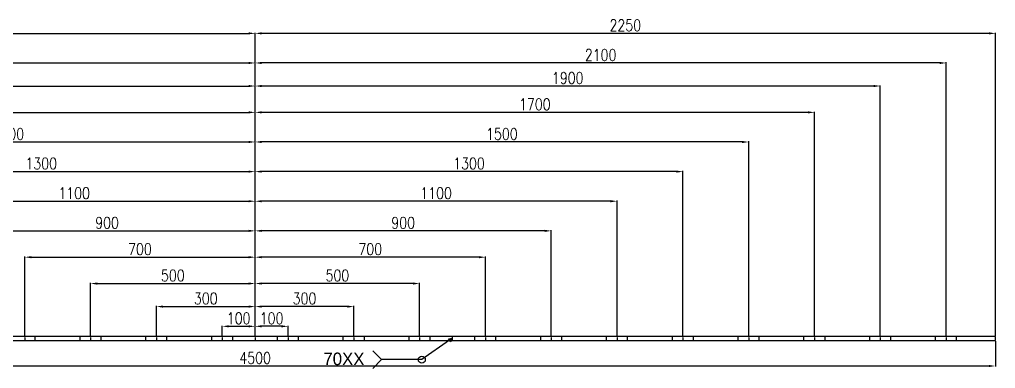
# Model space of a CAD drawing. Header units: millimetres. Extents: x 1541 to 289025, y -12015 to 47026.
# Drawn here: x 109793 to 112759, y 4422 to 5482 of the extents above; entities that cross this region are included whole.
import ezdxf

# ---------------------------------------------------------------- set-up
doc = ezdxf.new("R2010")
doc.units = ezdxf.units.MM
doc.header["$LTSCALE"] = 0.1
doc.linetypes.add('DASHDOT', pattern=[25.4, 12.7, -6.35, 0, -6.35])
doc.layers.get('0').update_dxf_attribs({"color": 255})
for name, color, linetype in [('COTAS', 8, 'Continuous'), ('EJE PERNO', 1, 'DASHDOT'), ('PERNOS', 3, 'Continuous'), ('PLATINA', 5, 'Continuous'), ('TITULO', 3, 'Continuous')]:
    doc.layers.add(name, color=color, linetype=linetype)
doc.styles.add('CNI_COTAS', font='romans.shx', dxfattribs={"width": 0.8})
doc.styles.add('ROMANS', font='DINGRAFO.SHX')
doc.dimstyles.new('1.2', dxfattribs={"dimscale": 0, "dimtxt": 35, "dimasz": 20, "dimexe": 2, "dimexo": 2, "dimgap": 7, "dimtad": 1, "dimdec": 0, "dimzin": 4, "dimdsep": 46, "dimtxsty": 'CNI_COTAS', "dimcen": 0, "dimclrd": 256, "dimclrt": 3, "dimadec": 0, "dimazin": 0, "dimtfac": 1, "dimtdec": 0, "dimtmove": 2, "dimatfit": 0, "dimfxl": 0.05, "dimtolj": 1, "dimtzin": 0, "dimarcsym": 1})

# ---------------------------------------------------------------- blocks, each defined once
blk = doc.blocks.new('*D3069')
at = {"layer": 'COTAS', "color": 0, "lineweight": -2, "transparency": 16777216}
for p, q in [((108258.8, 4504.7), (108258.8, 4427.7)), ((112758.8, 4504.7), (112758.8, 4427.7))]:
    blk.add_line(p, q, dxfattribs=at)
at = {"layer": 'COTAS', "lineweight": -2, "transparency": 16777216}
blk.add_line((108278.8, 4429.7), (112738.8, 4429.7), dxfattribs=at)
at = {"layer": 'COTAS', "transparency": 16777216}
for points in [[(108278.8, 4433), (108278.8, 4426.4), (108258.8, 4429.7)], [(112738.8, 4433), (112738.8, 4426.4), (112758.8, 4429.7)]]:
    blk.add_solid(points, dxfattribs=at)
at = {"layer": 'Defpoints', "color": 0, "transparency": 16777216}
for p in [(108258.8, 4506.7), (112758.8, 4506.7), (112758.8, 4429.7)]:
    blk.add_point(p, dxfattribs=at)
at = {"layer": 'COTAS', "color": 3, "transparency": 16777216, "insert": (110508.8, 4454.2), "char_height": 35, "attachment_point": 5, "style": 'CNI_COTAS'}
blk.add_mtext('\\A1;4500', dxfattribs=at)
blk = doc.blocks.new('*D3044')
at = {"layer": 'COTAS', "color": 0, "lineweight": -2, "transparency": 16777216}
for p, q in [((110508.8, 4521.7), (110508.8, 4552.2)), ((110608.8, 4521.7), (110608.8, 4552.2))]:
    blk.add_line(p, q, dxfattribs=at)
at = {"layer": 'COTAS', "lineweight": -2, "transparency": 16777216}
blk.add_line((110588.8, 4550.2), (110528.8, 4550.2), dxfattribs=at)
at = {"layer": 'COTAS', "transparency": 16777216}
for points in [[(110528.8, 4553.5), (110528.8, 4546.9), (110508.8, 4550.2)], [(110588.8, 4553.5), (110588.8, 4546.9), (110608.8, 4550.2)]]:
    blk.add_solid(points, dxfattribs=at)
at = {"layer": 'Defpoints', "color": 0, "transparency": 16777216}
for p in [(110508.8, 4550.2), (110508.8, 4519.7), (110608.8, 4519.7)]:
    blk.add_point(p, dxfattribs=at)
at = {"layer": 'COTAS', "color": 3, "transparency": 16777216, "insert": (110558.8, 4574.7), "char_height": 35, "attachment_point": 5, "style": 'CNI_COTAS'}
blk.add_mtext('\\A1;100', dxfattribs=at)
blk = doc.blocks.new('*D3045')
at = {"layer": 'COTAS', "color": 0, "lineweight": -2, "transparency": 16777216}
for p, q in [((110508.8, 4521.7), (110508.8, 4612.2)), ((110808.8, 4521.7), (110808.8, 4612.2))]:
    blk.add_line(p, q, dxfattribs=at)
at = {"layer": 'COTAS', "lineweight": -2, "transparency": 16777216}
blk.add_line((110788.8, 4610.2), (110528.8, 4610.2), dxfattribs=at)
at = {"layer": 'COTAS', "transparency": 16777216}
for points in [[(110528.8, 4613.5), (110528.8, 4606.9), (110508.8, 4610.2)], [(110788.8, 4613.5), (110788.8, 4606.9), (110808.8, 4610.2)]]:
    blk.add_solid(points, dxfattribs=at)
at = {"layer": 'Defpoints', "color": 0, "transparency": 16777216}
for p in [(110508.8, 4610.2), (110508.8, 4519.7), (110808.8, 4519.7)]:
    blk.add_point(p, dxfattribs=at)
at = {"layer": 'COTAS', "color": 3, "transparency": 16777216, "insert": (110658.8, 4634.7), "char_height": 35, "attachment_point": 5, "style": 'CNI_COTAS'}
blk.add_mtext('\\A1;300', dxfattribs=at)
blk = doc.blocks.new('*D3046')
at = {"layer": 'COTAS', "color": 0, "lineweight": -2, "transparency": 16777216}
for p, q in [((110508.8, 4521.7), (110508.8, 4682.2)), ((111008.8, 4521.7), (111008.8, 4682.2))]:
    blk.add_line(p, q, dxfattribs=at)
at = {"layer": 'COTAS', "lineweight": -2, "transparency": 16777216}
blk.add_line((110988.8, 4680.2), (110528.8, 4680.2), dxfattribs=at)
at = {"layer": 'COTAS', "transparency": 16777216}
for points in [[(110528.8, 4683.5), (110528.8, 4676.9), (110508.8, 4680.2)], [(110988.8, 4683.5), (110988.8, 4676.9), (111008.8, 4680.2)]]:
    blk.add_solid(points, dxfattribs=at)
at = {"layer": 'Defpoints', "color": 0, "transparency": 16777216}
for p in [(110508.8, 4680.2), (110508.8, 4519.7), (111008.8, 4519.7)]:
    blk.add_point(p, dxfattribs=at)
at = {"layer": 'COTAS', "color": 3, "transparency": 16777216, "insert": (110758.8, 4704.7), "char_height": 35, "attachment_point": 5, "style": 'CNI_COTAS'}
blk.add_mtext('\\A1;500', dxfattribs=at)
blk = doc.blocks.new('*D3047')
at = {"layer": 'COTAS', "color": 0, "lineweight": -2, "transparency": 16777216}
for p, q in [((110508.8, 4521.7), (110508.8, 4762.2)), ((111208.8, 4521.7), (111208.8, 4762.2))]:
    blk.add_line(p, q, dxfattribs=at)
at = {"layer": 'COTAS', "lineweight": -2, "transparency": 16777216}
blk.add_line((111188.8, 4760.2), (110528.8, 4760.2), dxfattribs=at)
at = {"layer": 'COTAS', "transparency": 16777216}
for points in [[(110528.8, 4763.5), (110528.8, 4756.9), (110508.8, 4760.2)], [(111188.8, 4763.5), (111188.8, 4756.9), (111208.8, 4760.2)]]:
    blk.add_solid(points, dxfattribs=at)
at = {"layer": 'Defpoints', "color": 0, "transparency": 16777216}
for p in [(110508.8, 4760.2), (110508.8, 4519.7), (111208.8, 4519.7)]:
    blk.add_point(p, dxfattribs=at)
at = {"layer": 'COTAS', "color": 3, "transparency": 16777216, "insert": (110858.8, 4784.7), "char_height": 35, "attachment_point": 5, "style": 'CNI_COTAS'}
blk.add_mtext('\\A1;700', dxfattribs=at)
blk = doc.blocks.new('*D3048')
at = {"layer": 'COTAS', "color": 0, "lineweight": -2, "transparency": 16777216}
for p, q in [((110508.8, 4521.7), (110508.8, 4842.2)), ((111408.8, 4521.7), (111408.8, 4842.2))]:
    blk.add_line(p, q, dxfattribs=at)
at = {"layer": 'COTAS', "lineweight": -2, "transparency": 16777216}
blk.add_line((111388.8, 4840.2), (110528.8, 4840.2), dxfattribs=at)
at = {"layer": 'COTAS', "transparency": 16777216}
for points in [[(110528.8, 4843.5), (110528.8, 4836.9), (110508.8, 4840.2)], [(111388.8, 4843.5), (111388.8, 4836.9), (111408.8, 4840.2)]]:
    blk.add_solid(points, dxfattribs=at)
at = {"layer": 'Defpoints', "color": 0, "transparency": 16777216}
for p in [(110508.8, 4840.2), (110508.8, 4519.7), (111408.8, 4519.7)]:
    blk.add_point(p, dxfattribs=at)
at = {"layer": 'COTAS', "color": 3, "transparency": 16777216, "insert": (110958.8, 4864.7), "char_height": 35, "attachment_point": 5, "style": 'CNI_COTAS'}
blk.add_mtext('\\A1;900', dxfattribs=at)
blk = doc.blocks.new('*D3049')
at = {"layer": 'COTAS', "color": 0, "lineweight": -2, "transparency": 16777216}
for p, q in [((110508.8, 4521.7), (110508.8, 4932.2)), ((111608.8, 4521.7), (111608.8, 4932.2))]:
    blk.add_line(p, q, dxfattribs=at)
at = {"layer": 'COTAS', "lineweight": -2, "transparency": 16777216}
blk.add_line((111588.8, 4930.2), (110528.8, 4930.2), dxfattribs=at)
at = {"layer": 'COTAS', "transparency": 16777216}
for points in [[(110528.8, 4933.5), (110528.8, 4926.9), (110508.8, 4930.2)], [(111588.8, 4933.5), (111588.8, 4926.9), (111608.8, 4930.2)]]:
    blk.add_solid(points, dxfattribs=at)
at = {"layer": 'Defpoints', "color": 0, "transparency": 16777216}
for p in [(110508.8, 4930.2), (110508.8, 4519.7), (111608.8, 4519.7)]:
    blk.add_point(p, dxfattribs=at)
at = {"layer": 'COTAS', "color": 3, "transparency": 16777216, "insert": (111058.8, 4954.7), "char_height": 35, "attachment_point": 5, "style": 'CNI_COTAS'}
blk.add_mtext('\\A1;1100', dxfattribs=at)
blk = doc.blocks.new('*D3050')
at = {"layer": 'COTAS', "color": 0, "lineweight": -2, "transparency": 16777216}
for p, q in [((110508.8, 4521.7), (110508.8, 5022.2)), ((111808.8, 4521.7), (111808.8, 5022.2))]:
    blk.add_line(p, q, dxfattribs=at)
at = {"layer": 'COTAS', "lineweight": -2, "transparency": 16777216}
blk.add_line((111788.8, 5020.2), (110528.8, 5020.2), dxfattribs=at)
at = {"layer": 'COTAS', "transparency": 16777216}
for points in [[(110528.8, 5023.5), (110528.8, 5016.9), (110508.8, 5020.2)], [(111788.8, 5023.5), (111788.8, 5016.9), (111808.8, 5020.2)]]:
    blk.add_solid(points, dxfattribs=at)
at = {"layer": 'Defpoints', "color": 0, "transparency": 16777216}
for p in [(110508.8, 5020.2), (110508.8, 4519.7), (111808.8, 4519.7)]:
    blk.add_point(p, dxfattribs=at)
at = {"layer": 'COTAS', "color": 3, "transparency": 16777216, "insert": (111158.8, 5044.7), "char_height": 35, "attachment_point": 5, "style": 'CNI_COTAS'}
blk.add_mtext('\\A1;1300', dxfattribs=at)
blk = doc.blocks.new('*D3051')
at = {"layer": 'COTAS', "color": 0, "lineweight": -2, "transparency": 16777216}
for p, q in [((110508.8, 4521.7), (110508.8, 5112.2)), ((112008.8, 4521.7), (112008.8, 5112.2))]:
    blk.add_line(p, q, dxfattribs=at)
at = {"layer": 'COTAS', "lineweight": -2, "transparency": 16777216}
blk.add_line((111988.8, 5110.2), (110528.8, 5110.2), dxfattribs=at)
at = {"layer": 'COTAS', "transparency": 16777216}
for points in [[(110528.8, 5113.5), (110528.8, 5106.9), (110508.8, 5110.2)], [(111988.8, 5113.5), (111988.8, 5106.9), (112008.8, 5110.2)]]:
    blk.add_solid(points, dxfattribs=at)
at = {"layer": 'Defpoints', "color": 0, "transparency": 16777216}
for p in [(110508.8, 5110.2), (110508.8, 4519.7), (112008.8, 4519.7)]:
    blk.add_point(p, dxfattribs=at)
at = {"layer": 'COTAS', "color": 3, "transparency": 16777216, "insert": (111258.8, 5134.7), "char_height": 35, "attachment_point": 5, "style": 'CNI_COTAS'}
blk.add_mtext('\\A1;1500', dxfattribs=at)
blk = doc.blocks.new('*D3052')
at = {"layer": 'COTAS', "color": 0, "lineweight": -2, "transparency": 16777216}
for p, q in [((110508.8, 4521.7), (110508.8, 5202.2)), ((112208.8, 4521.7), (112208.8, 5202.2))]:
    blk.add_line(p, q, dxfattribs=at)
at = {"layer": 'COTAS', "lineweight": -2, "transparency": 16777216}
blk.add_line((112188.8, 5200.2), (110528.8, 5200.2), dxfattribs=at)
at = {"layer": 'COTAS', "transparency": 16777216}
for points in [[(110528.8, 5203.5), (110528.8, 5196.9), (110508.8, 5200.2)], [(112188.8, 5203.5), (112188.8, 5196.9), (112208.8, 5200.2)]]:
    blk.add_solid(points, dxfattribs=at)
at = {"layer": 'Defpoints', "color": 0, "transparency": 16777216}
for p in [(110508.8, 5200.2), (110508.8, 4519.7), (112208.8, 4519.7)]:
    blk.add_point(p, dxfattribs=at)
at = {"layer": 'COTAS', "color": 3, "transparency": 16777216, "insert": (111358.8, 5224.7), "char_height": 35, "attachment_point": 5, "style": 'CNI_COTAS'}
blk.add_mtext('\\A1;1700', dxfattribs=at)
blk = doc.blocks.new('*D3053')
at = {"layer": 'COTAS', "color": 0, "lineweight": -2, "transparency": 16777216}
for p, q in [((110508.8, 4521.7), (110508.8, 5282.2)), ((112408.8, 4521.7), (112408.8, 5282.2))]:
    blk.add_line(p, q, dxfattribs=at)
at = {"layer": 'COTAS', "lineweight": -2, "transparency": 16777216}
blk.add_line((112388.8, 5280.2), (110528.8, 5280.2), dxfattribs=at)
at = {"layer": 'COTAS', "transparency": 16777216}
for points in [[(110528.8, 5283.5), (110528.8, 5276.9), (110508.8, 5280.2)], [(112388.8, 5283.5), (112388.8, 5276.9), (112408.8, 5280.2)]]:
    blk.add_solid(points, dxfattribs=at)
at = {"layer": 'Defpoints', "color": 0, "transparency": 16777216}
for p in [(110508.8, 5280.2), (110508.8, 4519.7), (112408.8, 4519.7)]:
    blk.add_point(p, dxfattribs=at)
at = {"layer": 'COTAS', "color": 3, "transparency": 16777216, "insert": (111458.8, 5304.7), "char_height": 35, "attachment_point": 5, "style": 'CNI_COTAS'}
blk.add_mtext('\\A1;1900', dxfattribs=at)
blk = doc.blocks.new('*D3054')
at = {"layer": 'COTAS', "color": 0, "lineweight": -2, "transparency": 16777216}
for p, q in [((110508.8, 4521.7), (110508.8, 5352.2)), ((112608.8, 4521.7), (112608.8, 5352.2))]:
    blk.add_line(p, q, dxfattribs=at)
at = {"layer": 'COTAS', "lineweight": -2, "transparency": 16777216}
blk.add_line((112588.8, 5350.2), (110528.8, 5350.2), dxfattribs=at)
at = {"layer": 'COTAS', "transparency": 16777216}
for points in [[(110528.8, 5353.5), (110528.8, 5346.9), (110508.8, 5350.2)], [(112588.8, 5353.5), (112588.8, 5346.9), (112608.8, 5350.2)]]:
    blk.add_solid(points, dxfattribs=at)
at = {"layer": 'Defpoints', "color": 0, "transparency": 16777216}
for p in [(110508.8, 5350.2), (110508.8, 4519.7), (112608.8, 4519.7)]:
    blk.add_point(p, dxfattribs=at)
at = {"layer": 'COTAS', "color": 3, "transparency": 16777216, "insert": (111558.8, 5374.7), "char_height": 35, "attachment_point": 5, "style": 'CNI_COTAS'}
blk.add_mtext('\\A1;2100', dxfattribs=at)
blk = doc.blocks.new('*D3055')
at = {"layer": 'COTAS', "color": 0, "lineweight": -2, "transparency": 16777216}
for p, q in [((110508.8, 4521.7), (110508.8, 5442.2)), ((112758.8, 4521.7), (112758.8, 5442.2))]:
    blk.add_line(p, q, dxfattribs=at)
at = {"layer": 'COTAS', "lineweight": -2, "transparency": 16777216}
blk.add_line((112738.8, 5440.2), (110528.8, 5440.2), dxfattribs=at)
at = {"layer": 'COTAS', "transparency": 16777216}
for points in [[(110528.8, 5443.5), (110528.8, 5436.9), (110508.8, 5440.2)], [(112738.8, 5443.5), (112738.8, 5436.9), (112758.8, 5440.2)]]:
    blk.add_solid(points, dxfattribs=at)
at = {"layer": 'Defpoints', "color": 0, "transparency": 16777216}
for p in [(110508.8, 5440.2), (110508.8, 4519.7), (112758.8, 4519.7)]:
    blk.add_point(p, dxfattribs=at)
at = {"layer": 'COTAS', "color": 3, "transparency": 16777216, "insert": (111633.8, 5464.7), "char_height": 35, "attachment_point": 5, "style": 'CNI_COTAS'}
blk.add_mtext('\\A1;2250', dxfattribs=at)
blk = doc.blocks.new('*D2597')
at = {"layer": 'COTAS', "color": 0, "lineweight": -2, "transparency": 16777216}
for p, q in [((110408.8, 4521.7), (110408.8, 4552.2)), ((110508.8, 4521.7), (110508.8, 4552.2))]:
    blk.add_line(p, q, dxfattribs=at)
at = {"layer": 'COTAS', "lineweight": -2, "transparency": 16777216}
blk.add_line((110428.8, 4550.2), (110488.8, 4550.2), dxfattribs=at)
at = {"layer": 'COTAS', "transparency": 16777216}
for points in [[(110428.8, 4553.5), (110428.8, 4546.9), (110408.8, 4550.2)], [(110488.8, 4553.5), (110488.8, 4546.9), (110508.8, 4550.2)]]:
    blk.add_solid(points, dxfattribs=at)
at = {"layer": 'Defpoints', "color": 0, "transparency": 16777216}
for p in [(110508.8, 4550.2), (110408.8, 4519.7), (110508.8, 4519.7)]:
    blk.add_point(p, dxfattribs=at)
at = {"layer": 'COTAS', "color": 3, "transparency": 16777216, "insert": (110458.8, 4574.7), "char_height": 35, "attachment_point": 5, "style": 'CNI_COTAS'}
blk.add_mtext('\\A1;100', dxfattribs=at)
blk = doc.blocks.new('*D2598')
at = {"layer": 'COTAS', "color": 0, "lineweight": -2, "transparency": 16777216}
for p, q in [((110208.8, 4521.7), (110208.8, 4612.2)), ((110508.8, 4521.7), (110508.8, 4612.2))]:
    blk.add_line(p, q, dxfattribs=at)
at = {"layer": 'COTAS', "lineweight": -2, "transparency": 16777216}
blk.add_line((110228.8, 4610.2), (110488.8, 4610.2), dxfattribs=at)
at = {"layer": 'COTAS', "transparency": 16777216}
for points in [[(110228.8, 4613.5), (110228.8, 4606.9), (110208.8, 4610.2)], [(110488.8, 4613.5), (110488.8, 4606.9), (110508.8, 4610.2)]]:
    blk.add_solid(points, dxfattribs=at)
at = {"layer": 'Defpoints', "color": 0, "transparency": 16777216}
for p in [(110508.8, 4610.2), (110208.8, 4519.7), (110508.8, 4519.7)]:
    blk.add_point(p, dxfattribs=at)
at = {"layer": 'COTAS', "color": 3, "transparency": 16777216, "insert": (110358.8, 4634.7), "char_height": 35, "attachment_point": 5, "style": 'CNI_COTAS'}
blk.add_mtext('\\A1;300', dxfattribs=at)
blk = doc.blocks.new('*D2599')
at = {"layer": 'COTAS', "color": 0, "lineweight": -2, "transparency": 16777216}
for p, q in [((110008.8, 4521.7), (110008.8, 4682.2)), ((110508.8, 4521.7), (110508.8, 4682.2))]:
    blk.add_line(p, q, dxfattribs=at)
at = {"layer": 'COTAS', "lineweight": -2, "transparency": 16777216}
blk.add_line((110028.8, 4680.2), (110488.8, 4680.2), dxfattribs=at)
at = {"layer": 'COTAS', "transparency": 16777216}
for points in [[(110028.8, 4683.5), (110028.8, 4676.9), (110008.8, 4680.2)], [(110488.8, 4683.5), (110488.8, 4676.9), (110508.8, 4680.2)]]:
    blk.add_solid(points, dxfattribs=at)
at = {"layer": 'Defpoints', "color": 0, "transparency": 16777216}
for p in [(110508.8, 4680.2), (110008.8, 4519.7), (110508.8, 4519.7)]:
    blk.add_point(p, dxfattribs=at)
at = {"layer": 'COTAS', "color": 3, "transparency": 16777216, "insert": (110258.8, 4704.7), "char_height": 35, "attachment_point": 5, "style": 'CNI_COTAS'}
blk.add_mtext('\\A1;500', dxfattribs=at)
blk = doc.blocks.new('*D2600')
at = {"layer": 'COTAS', "color": 0, "lineweight": -2, "transparency": 16777216}
for p, q in [((109808.8, 4521.7), (109808.8, 4762.2)), ((110508.8, 4521.7), (110508.8, 4762.2))]:
    blk.add_line(p, q, dxfattribs=at)
at = {"layer": 'COTAS', "lineweight": -2, "transparency": 16777216}
blk.add_line((109828.8, 4760.2), (110488.8, 4760.2), dxfattribs=at)
at = {"layer": 'COTAS', "transparency": 16777216}
for points in [[(109828.8, 4763.5), (109828.8, 4756.9), (109808.8, 4760.2)], [(110488.8, 4763.5), (110488.8, 4756.9), (110508.8, 4760.2)]]:
    blk.add_solid(points, dxfattribs=at)
at = {"layer": 'Defpoints', "color": 0, "transparency": 16777216}
for p in [(110508.8, 4760.2), (109808.8, 4519.7), (110508.8, 4519.7)]:
    blk.add_point(p, dxfattribs=at)
at = {"layer": 'COTAS', "color": 3, "transparency": 16777216, "insert": (110158.8, 4784.7), "char_height": 35, "attachment_point": 5, "style": 'CNI_COTAS'}
blk.add_mtext('\\A1;700', dxfattribs=at)
blk = doc.blocks.new('*D2601')
at = {"layer": 'COTAS', "color": 0, "lineweight": -2, "transparency": 16777216}
for p, q in [((109608.8, 4521.7), (109608.8, 4842.2)), ((110508.8, 4521.7), (110508.8, 4842.2))]:
    blk.add_line(p, q, dxfattribs=at)
at = {"layer": 'COTAS', "lineweight": -2, "transparency": 16777216}
blk.add_line((109628.8, 4840.2), (110488.8, 4840.2), dxfattribs=at)
at = {"layer": 'COTAS', "transparency": 16777216}
for points in [[(109628.8, 4843.5), (109628.8, 4836.9), (109608.8, 4840.2)], [(110488.8, 4843.5), (110488.8, 4836.9), (110508.8, 4840.2)]]:
    blk.add_solid(points, dxfattribs=at)
at = {"layer": 'Defpoints', "color": 0, "transparency": 16777216}
for p in [(110508.8, 4840.2), (109608.8, 4519.7), (110508.8, 4519.7)]:
    blk.add_point(p, dxfattribs=at)
at = {"layer": 'COTAS', "color": 3, "transparency": 16777216, "insert": (110058.8, 4864.7), "char_height": 35, "attachment_point": 5, "style": 'CNI_COTAS'}
blk.add_mtext('\\A1;900', dxfattribs=at)
blk = doc.blocks.new('*D2602')
at = {"layer": 'COTAS', "color": 0, "lineweight": -2, "transparency": 16777216}
for p, q in [((109408.8, 4521.7), (109408.8, 4932.2)), ((110508.8, 4521.7), (110508.8, 4932.2))]:
    blk.add_line(p, q, dxfattribs=at)
at = {"layer": 'COTAS', "lineweight": -2, "transparency": 16777216}
blk.add_line((109428.8, 4930.2), (110488.8, 4930.2), dxfattribs=at)
at = {"layer": 'COTAS', "transparency": 16777216}
for points in [[(109428.8, 4933.5), (109428.8, 4926.9), (109408.8, 4930.2)], [(110488.8, 4933.5), (110488.8, 4926.9), (110508.8, 4930.2)]]:
    blk.add_solid(points, dxfattribs=at)
at = {"layer": 'Defpoints', "color": 0, "transparency": 16777216}
for p in [(110508.8, 4930.2), (109408.8, 4519.7), (110508.8, 4519.7)]:
    blk.add_point(p, dxfattribs=at)
at = {"layer": 'COTAS', "color": 3, "transparency": 16777216, "insert": (109958.8, 4954.7), "char_height": 35, "attachment_point": 5, "style": 'CNI_COTAS'}
blk.add_mtext('\\A1;1100', dxfattribs=at)
blk = doc.blocks.new('*D2603')
at = {"layer": 'COTAS', "color": 0, "lineweight": -2, "transparency": 16777216}
for p, q in [((109208.8, 4521.7), (109208.8, 5022.2)), ((110508.8, 4521.7), (110508.8, 5022.2))]:
    blk.add_line(p, q, dxfattribs=at)
at = {"layer": 'COTAS', "lineweight": -2, "transparency": 16777216}
blk.add_line((109228.8, 5020.2), (110488.8, 5020.2), dxfattribs=at)
at = {"layer": 'COTAS', "transparency": 16777216}
for points in [[(109228.8, 5023.5), (109228.8, 5016.9), (109208.8, 5020.2)], [(110488.8, 5023.5), (110488.8, 5016.9), (110508.8, 5020.2)]]:
    blk.add_solid(points, dxfattribs=at)
at = {"layer": 'Defpoints', "color": 0, "transparency": 16777216}
for p in [(110508.8, 5020.2), (109208.8, 4519.7), (110508.8, 4519.7)]:
    blk.add_point(p, dxfattribs=at)
at = {"layer": 'COTAS', "color": 3, "transparency": 16777216, "insert": (109858.8, 5044.7), "char_height": 35, "attachment_point": 5, "style": 'CNI_COTAS'}
blk.add_mtext('\\A1;1300', dxfattribs=at)
blk = doc.blocks.new('*D2604')
at = {"layer": 'COTAS', "color": 0, "lineweight": -2, "transparency": 16777216}
for p, q in [((109008.8, 4521.7), (109008.8, 5112.2)), ((110508.8, 4521.7), (110508.8, 5112.2))]:
    blk.add_line(p, q, dxfattribs=at)
at = {"layer": 'COTAS', "lineweight": -2, "transparency": 16777216}
blk.add_line((109028.8, 5110.2), (110488.8, 5110.2), dxfattribs=at)
at = {"layer": 'COTAS', "transparency": 16777216}
for points in [[(109028.8, 5113.5), (109028.8, 5106.9), (109008.8, 5110.2)], [(110488.8, 5113.5), (110488.8, 5106.9), (110508.8, 5110.2)]]:
    blk.add_solid(points, dxfattribs=at)
at = {"layer": 'Defpoints', "color": 0, "transparency": 16777216}
for p in [(110508.8, 5110.2), (109008.8, 4519.7), (110508.8, 4519.7)]:
    blk.add_point(p, dxfattribs=at)
at = {"layer": 'COTAS', "color": 3, "transparency": 16777216, "insert": (109758.8, 5134.7), "char_height": 35, "attachment_point": 5, "style": 'CNI_COTAS'}
blk.add_mtext('\\A1;1500', dxfattribs=at)
blk = doc.blocks.new('*D2605')
at = {"layer": 'COTAS', "color": 0, "lineweight": -2, "transparency": 16777216}
for p, q in [((108808.8, 4521.7), (108808.8, 5202.2)), ((110508.8, 4521.7), (110508.8, 5202.2))]:
    blk.add_line(p, q, dxfattribs=at)
at = {"layer": 'COTAS', "lineweight": -2, "transparency": 16777216}
blk.add_line((108828.8, 5200.2), (110488.8, 5200.2), dxfattribs=at)
at = {"layer": 'COTAS', "transparency": 16777216}
for points in [[(108828.8, 5203.5), (108828.8, 5196.9), (108808.8, 5200.2)], [(110488.8, 5203.5), (110488.8, 5196.9), (110508.8, 5200.2)]]:
    blk.add_solid(points, dxfattribs=at)
at = {"layer": 'Defpoints', "color": 0, "transparency": 16777216}
for p in [(110508.8, 5200.2), (108808.8, 4519.7), (110508.8, 4519.7)]:
    blk.add_point(p, dxfattribs=at)
at = {"layer": 'COTAS', "color": 3, "transparency": 16777216, "insert": (109658.8, 5224.7), "char_height": 35, "attachment_point": 5, "style": 'CNI_COTAS'}
blk.add_mtext('\\A1;1700', dxfattribs=at)
blk = doc.blocks.new('*D2606')
at = {"layer": 'COTAS', "color": 0, "lineweight": -2, "transparency": 16777216}
for p, q in [((108608.8, 4521.7), (108608.8, 5282.2)), ((110508.8, 4521.7), (110508.8, 5282.2))]:
    blk.add_line(p, q, dxfattribs=at)
at = {"layer": 'COTAS', "lineweight": -2, "transparency": 16777216}
blk.add_line((108628.8, 5280.2), (110488.8, 5280.2), dxfattribs=at)
at = {"layer": 'COTAS', "transparency": 16777216}
for points in [[(108628.8, 5283.5), (108628.8, 5276.9), (108608.8, 5280.2)], [(110488.8, 5283.5), (110488.8, 5276.9), (110508.8, 5280.2)]]:
    blk.add_solid(points, dxfattribs=at)
at = {"layer": 'Defpoints', "color": 0, "transparency": 16777216}
for p in [(110508.8, 5280.2), (108608.8, 4519.7), (110508.8, 4519.7)]:
    blk.add_point(p, dxfattribs=at)
at = {"layer": 'COTAS', "color": 3, "transparency": 16777216, "insert": (109558.8, 5304.7), "char_height": 35, "attachment_point": 5, "style": 'CNI_COTAS'}
blk.add_mtext('\\A1;1900', dxfattribs=at)
blk = doc.blocks.new('*D2607')
at = {"layer": 'COTAS', "color": 0, "lineweight": -2, "transparency": 16777216}
for p, q in [((108408.8, 4521.7), (108408.8, 5352.2)), ((110508.8, 4521.7), (110508.8, 5352.2))]:
    blk.add_line(p, q, dxfattribs=at)
at = {"layer": 'COTAS', "lineweight": -2, "transparency": 16777216}
blk.add_line((108428.8, 5350.2), (110488.8, 5350.2), dxfattribs=at)
at = {"layer": 'COTAS', "transparency": 16777216}
for points in [[(108428.8, 5353.5), (108428.8, 5346.9), (108408.8, 5350.2)], [(110488.8, 5353.5), (110488.8, 5346.9), (110508.8, 5350.2)]]:
    blk.add_solid(points, dxfattribs=at)
at = {"layer": 'Defpoints', "color": 0, "transparency": 16777216}
for p in [(110508.8, 5350.2), (108408.8, 4519.7), (110508.8, 4519.7)]:
    blk.add_point(p, dxfattribs=at)
at = {"layer": 'COTAS', "color": 3, "transparency": 16777216, "insert": (109458.8, 5374.7), "char_height": 35, "attachment_point": 5, "style": 'CNI_COTAS'}
blk.add_mtext('\\A1;2100', dxfattribs=at)
blk = doc.blocks.new('*D2608')
at = {"layer": 'COTAS', "color": 0, "lineweight": -2, "transparency": 16777216}
for p, q in [((108258.8, 4521.7), (108258.8, 5442.2)), ((110508.8, 4521.7), (110508.8, 5442.2))]:
    blk.add_line(p, q, dxfattribs=at)
at = {"layer": 'COTAS', "lineweight": -2, "transparency": 16777216}
blk.add_line((108278.8, 5440.2), (110488.8, 5440.2), dxfattribs=at)
at = {"layer": 'COTAS', "transparency": 16777216}
for points in [[(108278.8, 5443.5), (108278.8, 5436.9), (108258.8, 5440.2)], [(110488.8, 5443.5), (110488.8, 5436.9), (110508.8, 5440.2)]]:
    blk.add_solid(points, dxfattribs=at)
at = {"layer": 'Defpoints', "color": 0, "transparency": 16777216}
for p in [(110508.8, 5440.2), (108258.8, 4519.7), (110508.8, 4519.7)]:
    blk.add_point(p, dxfattribs=at)
at = {"layer": 'COTAS', "color": 3, "transparency": 16777216, "insert": (109383.8, 5464.7), "char_height": 35, "attachment_point": 5, "style": 'CNI_COTAS'}
blk.add_mtext('\\A1;2250', dxfattribs=at)
blk = doc.blocks.new('SOLDADURA ALREDEDOR')
h = blk.add_hatch(color=256)
h.dxf.hatch_style = 1
h.paths.add_polyline_path([(4780.9, 3679), (4777.2, 3684.2), (4783.6, 3684.8)])
for p, q in [((4779.1, 3681.6), (4732.7, 3649.2)), ((4732.7, 3649.2), (4665.4, 3649.2))]:
    blk.add_line(p, q)
blk.add_lwpolyline([(4783.6, 3684.8), (4780.9, 3679), (4777.2, 3684.2)], close=True)
blk.add_lwpolyline([(4650.7, 3634.4), (4665.4, 3649.2), (4650.7, 3664)])
blk.add_circle((4732.7, 3649.2), 5.81)
at = {"layer": 'TITULO', "style": 'ROMANS'}
blk.add_text('70XX', height=21, dxfattribs=at).set_placement((4568.2, 3640))
blk = doc.blocks.new('A$Cabe98760')
at = {"layer": 'COTAS', "color": 6}
blk.add_line((111108.8, 4506.7), (111108.8, 4519.7), dxfattribs=at)
at = {"layer": 'EJE PERNO'}
for p, q in [((109808.8, 4519.7), (109808.8, 4506.7)), ((110008.8, 4519.7), (110008.8, 4506.7)), ((110208.8, 4519.7), (110208.8, 4506.7)), ((110408.8, 4519.7), (110408.8, 4506.7)), ((110608.8, 4519.7), (110608.8, 4506.7)), ((110808.8, 4519.7), (110808.8, 4506.7)), ((111008.8, 4519.7), (111008.8, 4506.7)), ((111208.8, 4519.7), (111208.8, 4506.7)), ((111408.8, 4519.7), (111408.8, 4506.7)), ((111608.8, 4519.7), (111608.8, 4506.7)), ((111808.8, 4519.7), (111808.8, 4506.7)), ((112008.8, 4519.7), (112008.8, 4506.7)), ((112208.8, 4519.7), (112208.8, 4506.7)), ((112408.8, 4519.7), (112408.8, 4506.7)), ((112608.8, 4519.7), (112608.8, 4506.7))]:
    blk.add_line(p, q, dxfattribs=at)
at = {"layer": 'EJE PERNO', "color": 4}
blk.add_line((110508.8, 4519.7), (110508.8, 4506.7), dxfattribs=at)
at = {"layer": 'PERNOS', "ltscale": 3}
for p, q in [((109840.8, 4506.7), (109840.8, 4519.7)), ((109976.8, 4506.7), (109976.8, 4519.7)), ((110040.8, 4506.7), (110040.8, 4519.7)), ((110176.8, 4506.7), (110176.8, 4519.7)), ((110240.8, 4506.7), (110240.8, 4519.7)), ((110376.8, 4506.7), (110376.8, 4519.7)), ((110440.8, 4506.7), (110440.8, 4519.7)), ((110576.8, 4506.7), (110576.8, 4519.7)), ((110640.8, 4506.7), (110640.8, 4519.7)), ((110776.8, 4506.7), (110776.8, 4519.7)), ((110840.8, 4506.7), (110840.8, 4519.7)), ((110976.8, 4506.7), (110976.8, 4519.7)), ((111040.8, 4506.7), (111040.8, 4519.7)), ((111176.8, 4506.7), (111176.8, 4519.7)), ((111240.8, 4506.7), (111240.8, 4519.7)), ((111376.8, 4506.7), (111376.8, 4519.7)), ((111440.8, 4506.7), (111440.8, 4519.7)), ((111576.8, 4506.7), (111576.8, 4519.7)), ((111640.8, 4506.7), (111640.8, 4519.7)), ((111776.8, 4506.7), (111776.8, 4519.7)), ((111840.8, 4506.7), (111840.8, 4519.7)), ((111976.8, 4506.7), (111976.8, 4519.7)), ((112040.8, 4506.7), (112040.8, 4519.7)), ((112176.8, 4506.7), (112176.8, 4519.7)), ((112240.8, 4506.7), (112240.8, 4519.7)), ((112376.8, 4506.7), (112376.8, 4519.7)), ((112440.8, 4506.7), (112440.8, 4519.7)), ((112576.8, 4506.7), (112576.8, 4519.7)), ((112640.8, 4506.7), (112640.8, 4519.7))]:
    blk.add_line(p, q, dxfattribs=at)
at = {"layer": 'PLATINA', "linetype": 'Continuous'}
blk.add_lwpolyline([(108258.8, 4506.7), (112758.8, 4506.7), (112758.8, 4519.7), (108258.8, 4519.7)], close=True, dxfattribs=at)
at = {"xscale": 1.819488411736714, "yscale": 1.819488411736714, "zscale": 1.819488411736714}
blk.add_blockref('SOLDADURA ALREDEDOR', (102404.4, -2190.7), dxfattribs=at)
at = {"layer": 'COTAS'}
for base, p1, picture, middle in [((110508.8, 5440.2), (108258.8, 4519.7), '*D2608', (109383.8, 5464.7)), ((110508.8, 5350.2), (108408.8, 4519.7), '*D2607', (109458.8, 5374.7)), ((110508.8, 5280.2), (108608.8, 4519.7), '*D2606', (109558.8, 5304.7)), ((110508.8, 5200.2), (108808.8, 4519.7), '*D2605', (109658.8, 5224.7)), ((110508.8, 5110.2), (109008.8, 4519.7), '*D2604', (109758.8, 5134.7)), ((110508.8, 5020.2), (109208.8, 4519.7), '*D2603', (109858.8, 5044.7)), ((110508.8, 4930.2), (109408.8, 4519.7), '*D2602', (109958.8, 4954.7)), ((110508.8, 4840.2), (109608.8, 4519.7), '*D2601', (110058.8, 4864.7)), ((110508.8, 4760.2), (109808.8, 4519.7), '*D2600', (110158.8, 4784.7)), ((110508.8, 4680.2), (110008.8, 4519.7), '*D2599', (110258.8, 4704.7)), ((110508.8, 4610.2), (110208.8, 4519.7), '*D2598', (110358.8, 4634.7)), ((110508.8, 4550.2), (110408.8, 4519.7), '*D2597', (110458.8, 4574.7))]:
    dim = blk.add_linear_dim(base=base, p1=p1, p2=(110508.8, 4519.7), angle=180, dimstyle='1.2', override={"dimscale": 1}, dxfattribs=at)
    dim.commit()
    dim.dimension.update_dxf_attribs({"geometry": picture, "text_midpoint": middle})
for base, p1, p2, picture, middle in [((110508.8, 5440.2), (112758.8, 4519.7), (110508.8, 4519.7), '*D3055', (111633.8, 5464.7)), ((110508.8, 5350.2), (112608.8, 4519.7), (110508.8, 4519.7), '*D3054', (111558.8, 5374.7)), ((110508.8, 5280.2), (112408.8, 4519.7), (110508.8, 4519.7), '*D3053', (111458.8, 5304.7)), ((110508.8, 5200.2), (112208.8, 4519.7), (110508.8, 4519.7), '*D3052', (111358.8, 5224.7)), ((110508.8, 5110.2), (112008.8, 4519.7), (110508.8, 4519.7), '*D3051', (111258.8, 5134.7)), ((110508.8, 5020.2), (111808.8, 4519.7), (110508.8, 4519.7), '*D3050', (111158.8, 5044.7)), ((110508.8, 4930.2), (111608.8, 4519.7), (110508.8, 4519.7), '*D3049', (111058.8, 4954.7)), ((110508.8, 4840.2), (111408.8, 4519.7), (110508.8, 4519.7), '*D3048', (110958.8, 4864.7)), ((110508.8, 4760.2), (111208.8, 4519.7), (110508.8, 4519.7), '*D3047', (110858.8, 4784.7)), ((110508.8, 4680.2), (111008.8, 4519.7), (110508.8, 4519.7), '*D3046', (110758.8, 4704.7)), ((110508.8, 4610.2), (110808.8, 4519.7), (110508.8, 4519.7), '*D3045', (110658.8, 4634.7)), ((110508.8, 4550.2), (110608.8, 4519.7), (110508.8, 4519.7), '*D3044', (110558.8, 4574.7)), ((112758.8, 4429.7), (108258.8, 4506.7), (112758.8, 4506.7), '*D3069', (110508.8, 4454.2))]:
    dim = blk.add_linear_dim(base=base, p1=p1, p2=p2, dimstyle='1.2', override={"dimscale": 1}, dxfattribs=at)
    dim.commit()
    dim.dimension.update_dxf_attribs({"geometry": picture, "text_midpoint": middle})

msp = doc.modelspace()

# ---------------------------------------------------------------- block references
at = {"layer": 'COTAS'}
msp.add_blockref('A$Cabe98760', (0, 0), dxfattribs=at)

doc.saveas('drawing.dxf')
